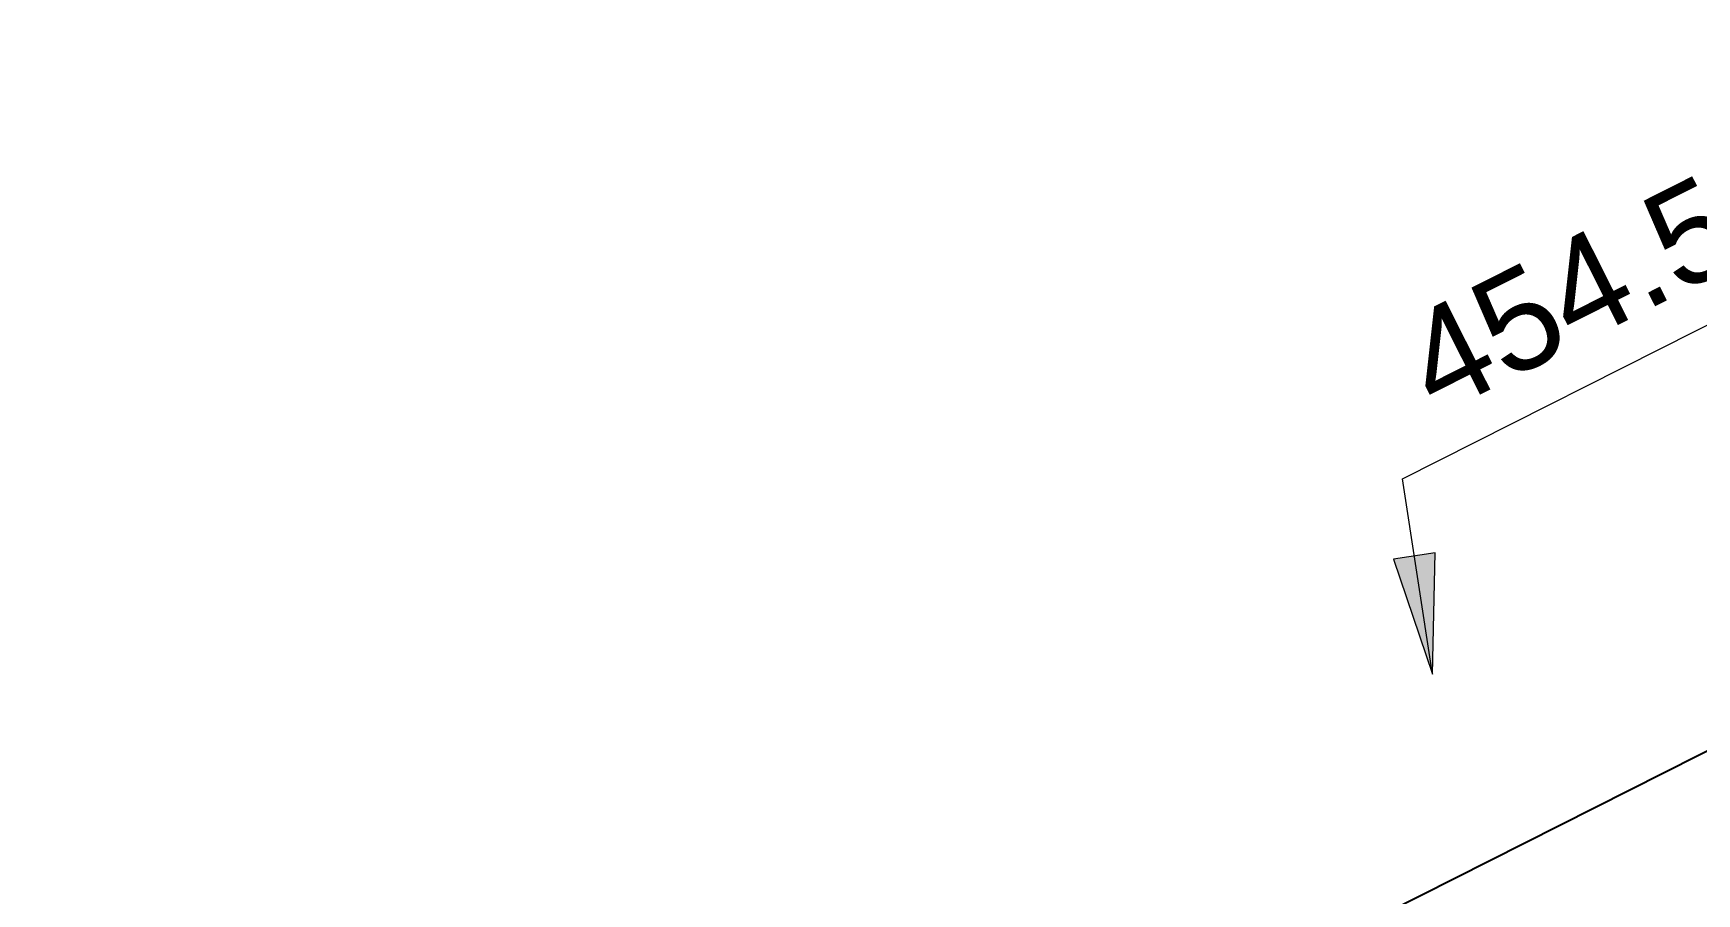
# Model space of a CAD drawing. Header units: metres. Extents: x 2682525 to 2683550, y 1250555 to 1251328.
# Drawn here: x 2683052.258 to 2683054.351, y 1250859.5 to 1250860.582 of the extents above; entities that cross this region are included whole.
import ezdxf

# ---------------------------------------------------------------- set-up
doc = ezdxf.new("R2010")
doc.units = ezdxf.units.M
doc.header["$PDMODE"] = 2
doc.header["$PDSIZE"] = -2
doc.linetypes.add('Verdeckt 0_75', pattern=[1.5, 0.75, -0.75])
for name, color, linetype, lineweight, true_color in [('2458 A U1_dwg-1', 9, 'Continuous', 18, 0x808080), ('_22_200 Materialien-Beton', 9, 'Continuous', 18, 0x808080), ('_22_300 Bauteile 3D-Wand Aussen', 9, 'Continuous', 18, 0x808080), ('_22_Keine', 9, 'Continuous', 18, 0x808080), ('_25_500 Technik-Kanalisation Schächte', 9, 'Continuous', 18, 0x808080), ('A-DETL-____-MBND-1', 7, 'Continuous', 18, 0xbf6000), ('Bemassung', 9, 'Continuous', 18, 0x808080), ('M-EQPM-____-OTLN-2', 7, 'Continuous', 25, 0x70cf70)]:
    doc.layers.add(name, color=color, linetype=linetype, lineweight=lineweight, true_color=true_color)
for name, color, linetype, lineweight in [('A-____-____-DIMS', 7, 'Continuous', 9), ('A-DETL-____-MBND-2', 7, 'Verdeckt 0_75', 25), ('Bemassung-1', 7, 'Continuous', 18), ('G-____-____-DIMS', 7, 'Continuous', 9), ('G-____-____-TEXT', 7, 'Continuous', 9), ('M-EQPM-____-OTLN-1', 7, 'Continuous', 25)]:
    doc.layers.add(name, color=color, linetype=linetype, lineweight=lineweight)
doc.styles.add('Arial_3', font='arial.ttf', dxfattribs={"height": 125})
doc.styles.add('Arial_31', font='arial.ttf', dxfattribs={"width": 0.9, "height": 200})
doc.styles.add('ISOCP_2', font='isocp___.ttf', dxfattribs={"height": 125.8608217592593})
doc.dimstyles.new('2_0_mm_-_Arial', dxfattribs={"dimscale": 304.8, "dimtxt": 204.051879991394, "dimasz": 0.2460629921259842, "dimexe": 0.3280839895013123, "dimexo": 0.3280840109072179, "dimgap": 0.08202099737532807, "dimtad": 1, "dimdec": 1, "dimlfac": 0.001, "dimrnd": 0.09999999999999999, "dimzin": 0, "dimdsep": 46, "dimtxsty": 'Arial_31', "dimblk1": 'OBLIQUE', "dimblk2": 'OBLIQUE', "dimsah": 1, "dimcen": 0.09, "dimdle": 0.3280839895013123, "dimazin": 0, "dimtfac": 1, "dimtdec": 4, "dimtix": 1, "dimtmove": 0, "dimatfit": 3, "dimfxl": 1, "dimtvp": 1, "dimtfill": 1, "dimtolj": 1, "dimtzin": 0, "dimarcsym": 2})
doc.dimstyles.new('2_0_mm_-_Arial_1', dxfattribs={"dimscale": 304.8, "dimtxt": 204.051879991394, "dimasz": 0.2460629921259842, "dimexe": 0.3280839895013123, "dimexo": 0.3280840109072179, "dimgap": 0.08202099737532807, "dimtad": 1, "dimdec": 1, "dimlfac": 0.001, "dimrnd": 0.09999999999999999, "dimzin": 0, "dimdsep": 46, "dimtxsty": 'Arial_31', "dimblk1": 'OBLIQUE', "dimblk2": 'OBLIQUE', "dimsah": 1, "dimcen": 0.09, "dimdle": 0.3280839895013123, "dimazin": 0, "dimtfac": 1, "dimtdec": 4, "dimtix": 1, "dimtmove": 2, "dimatfit": 3, "dimfxl": 1, "dimtvp": 1, "dimtfill": 1, "dimtolj": 1, "dimtzin": 0, "dimarcsym": 2})
pattern_1 = [(18.233, (0, 0), (18.77292067800844, -56.98752011815572), []), (288.233, (0, 0), (63.31313485127099, 20.85671487326738), [])]

# ---------------------------------------------------------------- blocks, each defined once
blk = doc.blocks.new('2458 A U1_dwg-9041719-U01 Bodenplatte')
at = {"layer": '_22_200 Materialien-Beton'}
h = blk.add_hatch(dxfattribs=at)
h.set_pattern_fill('FP_1', color=256, style=0, pattern_type=2)
h.set_pattern_definition(pattern_1)
h.paths.add_polyline_path([(-117274.2550667951, -20648.61881225029), (-111054.2550667031, -20648.61881212191), (-110804.2550666996, -20348.61881215004), (-117524.2550667249, -20348.6188124232)])
h = blk.add_hatch(dxfattribs=at)
h.set_pattern_fill('FP_1', color=256, style=0, pattern_type=2)
h.set_pattern_definition(pattern_1)
h.paths.add_polyline_path([(-117274.2550667951, -20648.61881225029), (-111054.2550667266, -20648.61881215003), (-110804.2550666878, -20348.61881214601), (-117524.2550668656, -20348.61881225431)])
at = {"layer": '_22_200 Materialien-Beton', "flags": 128}
blk.add_lwpolyline([(-117274.2550666054, -13749.10388706023), (-112374.1562655252, -13749.10388706023), (-117274.255066724, -13749.10388706023), (-117274.255066724, -20348.61881225026), (-111244.2550666882, -20348.61881225026), (-117274.2550666159, -20348.61881225026)], close=True, dxfattribs=at)
for points in [[(-111054.2550667023, -21598.25867720168), (-111054.2550667023, -20648.61881215005), (-111244.2550667265, -20648.61881215005), (-117274.2550668607, -20648.61881215005), (-117274.2550668607, -21748.83377174422)], [(-117274.2550667951, -21748.83377174422), (-117274.2550667951, -20648.61881225028), (-111244.2550667265, -20648.61881225028), (-111054.2550667265, -20648.61881225028), (-111054.2550667265, -21598.25867722595)]]:
    blk.add_lwpolyline(points, dxfattribs=at)
at = {"layer": '_22_300 Bauteile 3D-Wand Aussen', "flags": 128}
blk.add_lwpolyline([(-117274.255066616, -20348.61881225026), (-114574.255066747, -20348.61881225026), (-117274.2550666159, -20348.61881225026), (-117274.2550666159, -18529.10388708291)], close=True, dxfattribs=at)
for points in [[(-117274.2550667951, -21748.83377174422), (-117274.2550667951, -20648.6188122503), (-111244.2550667266, -20648.6188122503), (-111244.2550667266, -21749.90471583801)], [(-111244.2550667266, -21749.90471583801), (-111244.2550667266, -20648.61881215309), (-117274.2550668607, -20648.61881215309)]]:
    blk.add_lwpolyline(points, dxfattribs=at)
at = {"layer": '_22_Keine', "flags": 128}
for points in [[(-116274.2531795878, -21058.61881385888), (-117274.2550666054, -21058.61881385888), (-117274.2550666054, -20658.61881385882), (-116274.2531795877, -20658.61881385882)], [(-116274.2531795878, -21058.61881385888), (-117274.2550666054, -21058.61881385888), (-117274.2550666054, -20658.61881385882), (-116274.2531795877, -20658.61881385882)], [(-116274.2531795878, -21458.61881385888), (-117274.2550666054, -21458.61881385888), (-117274.2550666054, -21058.6188138588), (-116274.2531795878, -21058.6188138588)], [(-116274.2531795878, -21458.61881385888), (-117274.2550666054, -21458.61881385888), (-117274.2550666054, -21058.6188138588), (-116274.2531795878, -21058.6188138588)]]:
    blk.add_lwpolyline(points, close=True, dxfattribs=at)
for points in [[(-116274.253179588, -21748.8727509383), (-116274.253179588, -20658.6188138589), (-114274.2531795879, -20658.6188138589), (-114274.2531795879, -21749.79745743291)], [(-116274.253179588, -21748.8727509383), (-116274.253179588, -20658.6188138589), (-114274.2531795879, -20658.6188138589), (-114274.2531795879, -21749.79745743291)], [(-117274.2550666055, -21748.83377174422), (-117274.2550666055, -21458.61881385885), (-116274.2531795879, -21458.61881385885), (-116274.2531795879, -21748.8727509383)], [(-117274.2550666055, -21748.83377174422), (-117274.2550666055, -21458.61881385885), (-116274.2531795879, -21458.61881385885), (-116274.2531795879, -21748.8727509383)]]:
    blk.add_lwpolyline(points, dxfattribs=at)
at = {"layer": '_25_500 Technik-Kanalisation Schächte'}
for centre, radius, start, end in [((-115793.4261918734, -21186.67464338737), 450.0000000000146, 0, 223.9482932779926), ((-115793.4261918734, -21186.67464338737), 400.0000000000146, 0, 224.1538341095671), ((-115943.4260526719, -21186.67807401798), 300.0000000000146, 0, 244.9378671723399), ((-115943.4260526719, -21186.67807401798), 300.0000000000173, 321.9046620189941, 0), ((-115793.4261918734, -21186.67464338737), 400.0000000000075, 315.5494524600276, 359.9999999999991), ((-115793.4261918734, -21186.67464338737), 450.0000000000138, 315.6974277113126, 359.9999999999992)]:
    blk.add_arc(centre, radius, start, end, dxfattribs=at)
at = {"layer": 'Bemassung', "flags": 128}
for points in [[(-114758.7881500047, -21749.79745743291), (-114758.7881500047, -20760.86002316419)], [(-114563.7374885958, -21128.34140742049), (-114451.4962776583, -21128.34140742049), (-117162.0138556679, -21128.34140742049), (-117049.7726447304, -21128.34140742049), (-117162.0138556679, -21128.34140742049), (-114451.4962776583, -21128.34140742049)]]:
    blk.add_lwpolyline(points, close=True, dxfattribs=at)
at = {"layer": 'Bemassung-1', "char_height": 125.8608217592593, "attachment_point": 1, "line_spacing_factor": 1.478621465017729, "style": 'ISOCP_2'}
for s, insert, width in [('5', (-115599.5860925218, -20839.79029149986), 118.4236817761332), ('5', (-115599.5860925218, -20839.79029149986), 118.4236817761332), ('2.93', (-115971.3093227186, -20986.32824826242), 406.0240518038852), ('2.93', (-115971.3093227186, -20986.32824826242), 406.0240518038852)]:
    blk.add_mtext(s, dxfattribs=dict(at, insert=insert, width=width))
blk = doc.blocks.new('Kanalisation Einsteigschacht - Kanalisation Einsteigschacht-8945032-U01 Bodenplatte')
at = {"layer": 'M-EQPM-____-OTLN-2'}
for points in [[(37.16070546268423, 448.4630218530257), (-37.16070546241351, 448.4630218530257), (-110.4684692132251, 436.2301196727242), (-180.7629410937029, 412.0979969947963), (-246.1266711549581, 376.72491521816), (-304.7767072314493, 331.0757598029305), (-355.1132292282442, 276.3957207103732), (-395.7631880427871, 214.1763268667046), (-425.6177587651545, 146.1147611421277), (-443.8625865310913, 74.067565626357), (-449.9999999998674, 2.165734258596785e-11), (-149.9999999998533, 2.598881110316143e-11), (-144.2355841208229, 58.52709660486322), (-127.1638597532399, 114.8050297095498), (-99.44088369061741, 166.6710699059074), (-62.13203435581752, 212.1320343559892), (-16.20296026269144, 249.691093507843), (35.19497029061966, 277.1638597534072), (91.47290339530842, 294.2355841209902), (150.0000000001457, 300.0000000000227), (208.5270966049872, 294.2355841209902), (264.8050297096717, 277.1638597534072), (316.671069906027, 249.4408836907847), (362.132034356111, 212.1320343559848), (399.4408836909109, 166.671069905903), (427.1638597535312, 114.8050297095455), (444.2355841211163, 58.52709660486322), (450.0000000001381, 1.732587406877428e-11), (443.8625865313577, 74.06756562634833), (425.6177587654165, 146.1147611421234), (395.7631880430513, 214.1763268667046), (355.1132292285106, 276.3957207103688), (304.7767072317179, 331.0757598029305), (246.1266711552266, 376.7249152181557), (180.7629410939714, 412.0979969947963), (110.4684692134936, 436.2301196727199), (73.81458733808893, 442.3465707628728)], [(-62.49999999986235, 450.0000000000276), (-62.25617072272076, 444.2753293632902), (-37.16070546241351, 448.4630218530257), (37.16070546268423, 448.4630218530257), (62.50000000013956, 444.2346414532577), (62.50000000013956, 450.0000000000233), (60.32972704125189, 449.6745791384617), (35.19497029061966, 448.9782142254371), (-0.2909755590687326, 448.7510159250563), (-54.12658773638874, 449.3751249625415), (-60.37036414292904, 449.6765408799191)], [(150.0000000001457, 300.0000000000227), (91.47290339530842, 294.2355841209902), (35.19497029061966, 277.1638597534072), (-16.67106990573354, 249.4408836907891), (-62.13203435581752, 212.1320343559892), (-99.44088369061741, 166.6710699059074), (-127.1638597532399, 114.8050297095498), (-144.2355841208229, 58.52709660486322), (-149.9999999998533, 2.165734258596785e-11), (-144.2355841208229, -58.52709660481558), (-127.1638597532399, -114.8050297095022), (-99.44088369061957, -166.6710699058554), (-62.13203435581969, -212.1320343559372), (-16.20296026268927, -249.691093507791), (35.1949702906175, -277.1638597533639), (91.47290339530626, -294.2355841209469), (150.0000000001457, -299.9999999999794), (208.527096604985, -294.2355841209469), (264.8050297096695, -277.1638597533682), (316.6710699060249, -249.4408836907414), (362.1320343561088, -212.1320343559415), (399.4408836909087, -166.6710699058597), (427.1638597535312, -114.8050297095065), (444.2355841211163, -58.52709660481991), (450.0000000001468, 1.732587406877428e-11), (444.2355841211163, 58.52709660485456), (427.1638597535312, 114.8050297095455), (399.4408836909109, 166.671069905903), (362.132034356111, 212.1320343559848), (316.671069906027, 249.4408836907847), (264.8050297096717, 277.1638597534072), (208.5270966049872, 294.2355841209902)], [(-449.9999999998674, 2.165734258596785e-11), (-443.8625865310934, -74.06756562630935), (-425.6177587651545, -146.1147611420888), (-395.7631880427892, -214.1763268666612), (-355.1132292282464, -276.3957207103298), (-304.7767072314515, -331.0757598028872), (-246.1266711549603, -376.7249152181211), (-180.762941093705, -412.0979969947574), (-110.4684692132273, -436.2301196726766), (-37.16070546241784, -448.463021852978), (37.16070546267989, -448.463021852978), (110.4684692134893, -436.2301196726809), (180.7629410939671, -412.0979969947574), (246.1266711552245, -376.7249152181167), (304.7767072317157, -331.0757598028872), (355.1132292285084, -276.3957207103342), (395.7631880430513, -214.1763268666612), (425.6177587654165, -146.1147611420888), (443.8625865313577, -74.06756562630935), (450.0000000000948, -5.284391590976156e-10), (444.2355841211163, -58.52709660481991), (427.1638597535312, -114.8050297095065), (399.4408836909087, -166.6710699058597), (362.1320343561088, -212.1320343559415), (316.6710699060249, -249.4408836907414), (264.8050297096695, -277.1638597533682), (208.527096604985, -294.2355841209469), (150.0000000001457, -299.9999999999794), (91.47290339530626, -294.2355841209469), (35.1949702906175, -277.1638597533639), (-16.67106990573571, -249.4408836907371), (-62.13203435581969, -212.1320343559372), (-99.44088369061957, -166.6710699058554), (-127.1638597532399, -114.8050297095022), (-144.2355841208229, -58.52709660481558), (-149.9999999998533, 2.165734258596785e-11), (-409.8534203994382, 2.165734258596785e-11)]]:
    blk.add_hatch(color=256, dxfattribs=at).paths.add_polyline_path(points)
h = blk.add_hatch(color=256, dxfattribs=at)
h.paths.add_polyline_path([(-444.8211023466937, 62.50000000001612), (-449.9999999998652, 62.50000000001612), (-449.9999999998652, 1.299440555158071e-11), (-444.8393161194693, 62.28019245125648)])
h.paths.add_polyline_path([(-449.9999999998652, 1.299440555158071e-11), (-449.9999999998652, -62.49999999998579), (-444.8393161194693, -62.28019245122616), (-448.6945978072571, -15.75386163268551)])
h = blk.add_hatch(color=256, dxfattribs=at)
h.paths.add_polyline_path([(449.6765408791178, 62.50000000001612), (444.8393161197335, 62.28019245126082), (448.7928341263017, 16.1761903189285), (449.6765408791178, 60.37036414308714), (450.0000000001359, 62.50000000001612)])
h.paths.add_polyline_path([(448.788731717422, -14.61783428429322), (444.8211023469623, -62.49999999998146), (450.0000000001359, -62.49999999998146), (449.5875578441486, -58.52709660481991), (449.033525477545, -38.7998423990847), (448.7918051260317, -15.78531051437168)])
at = {"layer": 'M-EQPM-____-OTLN-1'}
for p, q in [((-3.780591343858636e-12, 550.0000000000017), (-2.893285611094143e-12, 6.767919558114955e-14)), ((-62.49999999986235, 450.0000000000276), (-62.49999999986235, 400.0000000000217)), ((62.49999999999422, 450.0000000000002), (-62.50000000000579, 450.0000000000001)), ((62.49999999999422, 450.0000000000001), (-62.50000000000579, 449.9999999999999)), ((62.50000000013956, 400.0000000000217), (62.50000000013956, 450.0000000000233)), ((-62.50000000000571, 400), (62.49999999999429, 400.0000000000002)), ((-62.50000000000571, 399.9999999999999), (62.49999999999429, 400.0000000000001)), ((-470.0000000000115, 1.551003423826614e-12), (-366.076951545879, 60.00000000000146)), ((-399.9999999998657, 62.50000000001612), (-449.9999999998652, 62.50000000001612)), ((-450.0000000000089, 62.49999999999535), (-450.0000000000089, -62.50000000000465)), ((-450.0000000000089, 62.49999999999535), (-450.0000000000089, -62.50000000000465)), ((-400.0000000000089, -62.50000000000465), (-400.0000000000089, 62.49999999999535)), ((-400.0000000000089, -62.50000000000465), (-400.0000000000089, 62.49999999999535)), ((450.0000000001359, 62.50000000001612), (400.0000000001365, 62.50000000001612)), ((399.999999999991, 62.49999999999902), (399.999999999991, -62.50000000000099)), ((399.9999999999914, 62.49999999999902), (399.9999999999914, -62.50000000000099)), ((449.999999999991, -62.50000000000083), (449.999999999991, 62.49999999999918)), ((449.9999999999914, -62.50000000000083), (449.9999999999914, 62.49999999999918)), ((-5.804683013319242e-12, 4.906413850279648e-16), (-550.0000000000116, 1.777099031875864e-12)), ((-470.0000000000117, 1.544975010826939e-12), (-366.0769515458793, -59.99999999999909)), ((-2.876365812198856e-12, 0), (549.9999999999961, 1.675060090633448e-12)), ((-449.9999999998652, -62.49999999998579), (-399.9999999998657, -62.49999999998579)), ((400.0000000001365, -62.49999999998146), (450.0000000001359, -62.49999999998146))]:
    blk.add_line(p, q, dxfattribs=at)
for centre, radius, start, end in [((-1.154111214419074e-11, -4.122845741047796e-15), 449.9999999999997, 2.226388277024462e-13, 180), ((-1.154111214419074e-11, -4.122845741047796e-15), 450.0000000000004, 359.9999999999996, 179.9999999999998), ((-1.154111214419074e-11, -4.122845741047796e-15), 449.9999999999998, 4.071109992273301e-13, 180.0000000000002), ((-1.153763684025149e-11, -1.268535520408481e-14), 399.9999999999998, 7.633331235512441e-13, 180.0000000000002), ((-1.153763684025149e-11, -1.268535520408481e-14), 400.0000000000003, 3.116943587834246e-13, 179.9999999999998), ((150.0000000000017, 0), 300.0000000000002, 359.9999999999994, 179.9999999999996), ((-1.154111214419074e-11, -4.122845741047796e-15), 449.9999999999997, 180.0000000000004, 2.544443745170813e-13), ((-1.154111214419074e-11, -4.122845741047796e-15), 450.0000000000004, 179.9999999999998, 359.9999999999989), ((-1.153763684025149e-11, -1.268535520408481e-14), 399.9999999999997, 180.0000000000002, 5.088887490341627e-14), ((-1.153763684025149e-11, -1.268535520408481e-14), 400.0000000000003, 179.9999999999998, 359.9999999999992), ((150.0000000000017, 0), 300.0000000000003, 179.9999999999999, 359.9999999999994), ((-1.154111214419074e-11, -4.122845741047796e-15), 449.9999999999997, 180.0000000000002, 359.9999999999994)]:
    blk.add_arc(centre, radius, start, end, dxfattribs=at)
blk = doc.blocks.new('_Oblique')
at = {"color": 0, "linetype": 'ByBlock', "lineweight": -2}
blk.add_line((-0.5, -0.5), (0.5, 0.5), dxfattribs=at)
blk = doc.blocks.new('*D1807')
at = {"layer": 'A-____-____-DIMS', "color": 0, "lineweight": -2, "transparency": 16777216}
for p, q in [((2683068.897622096, 1250867.009540824), (2683135.861756529, 1250900.785341326)), ((2683053.688199543, 1250859.338114525), (2683068.897622096, 1250867.009540824)), ((2683053.688199543, 1250859.338114525), (2682986.72406511, 1250825.562314023)), ((2683113.74310552, 1250778.098576879), (2683113.932022766, 1250777.724028246)), ((2683098.698719751, 1250770.099947516), (2683098.722600213, 1250770.052601948))]:
    blk.add_line(p, q, dxfattribs=at)
at = {"layer": 'A-____-____-DIMS', "color": 0, "lineweight": -2, "transparency": 16777216, "xscale": 74.99999999999999, "yscale": 74.99999999999999, "zscale": 74.99999999999999}
for p, rotation in [((2683068.897622096, 1250867.009540824), 206.7657572042305), ((2683053.688199543, 1250859.338114525), 26.76575720423048)]:
    blk.add_blockref('_Oblique', p, dxfattribs=dict(at, rotation=rotation))
at = {"layer": 'A-____-____-DIMS', "color": 0, "transparency": 16777216, "insert": (2683004.047613651, 1250976.668747653), "char_height": 200, "width": 911.641014607705, "attachment_point": 5, "rotation": 26.76575720423047, "style": 'Arial_31', "bg_fill": 3, "box_fill_scale": 1.1, "bg_fill_color": 256, "bg_fill_true_color": 13158600, "bg_fill_transparency": 0}
blk.add_mtext('\\A1;0.0', dxfattribs=at)
at = {"layer": 'Defpoints', "color": 0, "transparency": 16777216}
for p in [(2683068.708701911, 1250867.384095282), (2683068.897622096, 1250867.009540824), (2683053.664316143, 1250859.385465919)]:
    blk.add_point(p, dxfattribs=at)
blk = doc.blocks.new('*D1808')
at = {"layer": 'A-____-____-DIMS', "color": 0, "lineweight": -2, "transparency": 16777216}
for p, q in [((2683101.306229421, 1250883.356000871), (2683168.270363854, 1250917.131801374)), ((2683068.897622741, 1250867.009539544), (2683001.933488308, 1250833.233739042)), ((2683146.196746825, 1250794.355752247), (2683146.340630091, 1250794.070488293)), ((2683113.74310552, 1250778.098576879), (2683113.932023411, 1250777.724026967))]:
    blk.add_line(p, q, dxfattribs=at)
at = {"layer": 'A-____-____-DIMS', "color": 0, "transparency": 16777216, "insert": (2682617.72699169, 1250788.948338999), "char_height": 200, "width": 911.641014607705, "attachment_point": 1, "rotation": 26.76575720423047, "line_spacing_factor": 0.9417779076525878, "style": 'Arial_31', "bg_fill": 3, "box_fill_scale": 1.1, "bg_fill_color": 256, "bg_fill_true_color": 13158600, "bg_fill_transparency": 0}
blk.add_mtext('\\A1;0.0', dxfattribs=at)
at = {"layer": 'A-____-____-DIMS', "color": 0, "lineweight": -2, "transparency": 16777216}
blk.add_line((2683068.897622741, 1250867.009539544), (2683101.306229421, 1250883.356000871), dxfattribs=at)
at = {"layer": 'Defpoints', "color": 0, "transparency": 16777216}
for p in [(2683101.162343216, 1250883.641270651), (2683101.306229421, 1250883.356000871), (2683068.708701911, 1250867.384095282)]:
    blk.add_point(p, dxfattribs=at)
at = {"layer": 'A-____-____-DIMS', "color": 0, "lineweight": -2, "transparency": 16777216, "xscale": 74.99999999999999, "yscale": 74.99999999999999, "zscale": 74.99999999999999}
for p, rotation in [((2683101.306229421, 1250883.356000871), 206.7657572042305), ((2683068.897622741, 1250867.009539544), 26.76575720423048)]:
    blk.add_blockref('_Oblique', p, dxfattribs=dict(at, rotation=rotation))
blk = doc.blocks.new('*D1809')
at = {"layer": 'A-____-____-DIMS', "color": 0, "lineweight": -2, "transparency": 16777216}
for p, q in [((2683132.910514814, 1250899.296771893), (2683199.874649247, 1250933.072572396)), ((2683101.30623005, 1250883.355999624), (2683132.910514814, 1250899.296771893)), ((2683101.30623005, 1250883.355999624), (2683034.342095617, 1250849.580199121)), ((2683177.801724807, 1250810.295150137), (2683177.944915484, 1250810.011259315)), ((2683146.196746825, 1250794.355752247), (2683146.34063072, 1250794.070487046))]:
    blk.add_line(p, q, dxfattribs=at)
at = {"layer": 'A-____-____-DIMS', "color": 0, "lineweight": -2, "transparency": 16777216, "xscale": 74.99999999999999, "yscale": 74.99999999999999, "zscale": 74.99999999999999}
for p, rotation in [((2683132.910514814, 1250899.296771893), 206.7657572042305), ((2683101.30623005, 1250883.355999624), 26.76575720423048)]:
    blk.add_blockref('_Oblique', p, dxfattribs=dict(at, rotation=rotation))
at = {"layer": 'A-____-____-DIMS', "color": 0, "transparency": 16777216, "insert": (2683059.863075263, 1251004.821305737), "char_height": 200, "width": 911.641014607705, "attachment_point": 5, "rotation": 26.76575720423047, "style": 'Arial_31', "bg_fill": 3, "box_fill_scale": 1.1, "bg_fill_color": 256, "bg_fill_true_color": 13158600, "bg_fill_transparency": 0}
blk.add_mtext('\\A1;0.0', dxfattribs=at)
at = {"layer": 'Defpoints', "color": 0, "transparency": 16777216}
for p in [(2683132.767321199, 1250899.58066854), (2683132.910514814, 1250899.296771893), (2683101.162343216, 1250883.641270651)]:
    blk.add_point(p, dxfattribs=at)

msp = doc.modelspace()

# ---------------------------------------------------------------- hatches: boundary and pattern name
at = {"layer": 'A-DETL-____-MBND-1'}
for points in [[(2683053.98318175, 1250859.758128075), (2683057.641484668, 1250861.603905402), (2683057.616658459, 1250861.651713947), (2683057.612456419, 1250861.658684935), (2683053.953919407, 1250859.813368704), (2683053.955167277, 1250859.811612916), (2683053.965008359, 1250859.793496916), (2683053.975858879, 1250859.772551893)], [(2683057.185097233, 1250861.30313047), (2683057.668727967, 1250861.547143551), (2683057.666767794, 1250861.552070245), (2683057.658379624, 1250861.569827001), (2683057.641718763, 1250861.603444306), (2683053.98318175, 1250859.758128075), (2683054.00699941, 1250859.709519465), (2683054.010212403, 1250859.701761812), (2683055.40342568, 1250860.40447961)], [(2683054.010212403, 1250859.701761812), (2683054.009542136, 1250859.703808936), (2683054.002757506, 1250859.718504235), (2683053.98318175, 1250859.758128075), (2683053.958248245, 1250859.806173869), (2683053.953919407, 1250859.813368704), (2683053.954589673, 1250859.81132158), (2683053.96330892, 1250859.792639741), (2683053.980950059, 1250859.757002441), (2683054.005883564, 1250859.708956647), (2683054.008964532, 1250859.7035176)]]:
    msp.add_hatch(color=256, dxfattribs=at).paths.add_polyline_path(points)
at = {"layer": 'G-____-____-TEXT'}
msp.add_hatch(color=256, dxfattribs=at).paths.add_polyline_path([(2683053.576565266, 1250859.555526257), (2683053.564047001, 1250859.707324957), (2683053.512883732, 1250859.693888876)])

# ---------------------------------------------------------------- linework, layer by layer
at = {"layer": 'A-DETL-____-MBND-2'}
for p, q in [((2683057.612456419, 1250861.658684935), (2683053.953919407, 1250859.813368704)), ((2683053.982065905, 1250859.757565258), (2683057.640602917, 1250861.602881489)), ((2683053.982065905, 1250859.757565258), (2683057.640602917, 1250861.602881489)), ((2683054.010212403, 1250859.701761812), (2683057.668749416, 1250861.547078042))]:
    msp.add_line(p, q, dxfattribs=at)
for major_axis, ratio, start_param, end_param in [((-0.02814649821669058, 0.05580344647185672), 0.01999600119958748, 1.554312234475219e-15, 1.570796326794898), ((-0.02814649821669058, 0.05580344647185672), 0.01999600119982031, 4.712388980384685, 6.283185307179588), ((-0.02814649821669223, 0.05580344647185997), 0.01999600119958632, 1.570796326794898, 3.141592653589789), ((-0.02814649821669223, 0.05580344647185997), 0.01999600119981915, 3.141592653589789, 4.712388980384685)]:
    msp.add_ellipse((2683053.982065905, 1250859.757565258), major_axis=major_axis, ratio=ratio, start_param=start_param, end_param=end_param, dxfattribs=at)
at = {"layer": 'G-____-____-TEXT'}
for p, q in [((2683053.576565266, 1250859.555526257), (2683053.138023947, 1250861.225448356)), ((2683053.564047001, 1250859.707324957), (2683053.512883732, 1250859.693888876)), ((2683053.512883732, 1250859.693888876), (2683053.576565266, 1250859.555526257)), ((2683053.576565266, 1250859.555526257), (2683053.564047001, 1250859.707324957))]:
    msp.add_line(p, q, dxfattribs=at)

# ---------------------------------------------------------------- block references
at = {"layer": '2458 A U1_dwg-1', "xscale": 0.001, "yscale": 0.001, "zscale": 0.001, "rotation": 26.76575494316579}
msp.add_blockref('2458 A U1_dwg-9041719-U01 Bodenplatte', (2683147.144467305, 1250931.177239274), dxfattribs=at)
at = {"layer": 'M-EQPM-____-OTLN-1', "xscale": 0.001, "yscale": 0.001, "zscale": 0.001, "rotation": 206.7657549431658}
msp.add_blockref('Kanalisation Einsteigschacht - Kanalisation Einsteigschacht-8945032-U01 Bodenplatte', (2683053.578706742, 1250859.555195722), dxfattribs=at)

# ---------------------------------------------------------------- next in the draw order: texts
at = {"layer": 'G-____-____-DIMS', "char_height": 0.125, "width": 1.334488368200837, "attachment_point": 1, "rotation": 26.765754943165796, "line_spacing_factor": 0.9417779076525877, "style": 'Arial_3', "bg_fill": 3, "box_fill_scale": 1.25, "bg_fill_color": 256, "bg_fill_true_color": 13158600, "bg_fill_transparency": 0}
for insert in [(2683054.0435979, 1250859.230636371), (2683051.748982245, 1250859.1113597)]:
    msp.add_mtext('454.64 m.ü.M.', dxfattribs=dict(at, insert=insert))

# ---------------------------------------------------------------- next in the draw order: linework, layer by layer
at = {"layer": 'G-____-____-DIMS'}
msp.add_line((2683051.239424256, 1250858.980216916), (2683052.385403997, 1250859.558233486), dxfattribs=at)

# ---------------------------------------------------------------- next in the draw order: texts
at = {"layer": 'G-____-____-TEXT', "insert": (2683054.038076316, 1250859.661168816), "char_height": 0.125, "width": 0.1402953125, "attachment_point": 1, "rotation": 26.765754943165796, "style": 'Arial_3', "bg_fill": 3, "box_fill_scale": 1.25, "bg_fill_color": 256, "bg_fill_true_color": 13158600, "bg_fill_transparency": 0}
msp.add_mtext('A', dxfattribs=at)

# ---------------------------------------------------------------- next in the draw order: texts
at = {"layer": 'G-____-____-DIMS', "insert": (2683051.274120983, 1250859.194462512), "char_height": 0.125, "width": 1.334488368200837, "attachment_point": 1, "rotation": 26.765754943165796, "line_spacing_factor": 0.9417779076525877, "style": 'Arial_3', "bg_fill": 3, "box_fill_scale": 1.25, "bg_fill_color": 256, "bg_fill_true_color": 13158600, "bg_fill_transparency": 0}
msp.add_mtext('454.99 m.ü.M.', dxfattribs=at)

# ---------------------------------------------------------------- next in the draw order: dimensions: what is measured, and where the dimension line sits
at = {"layer": 'A-____-____-DIMS'}
dim = msp.add_linear_dim(base=(2683068.897622096, 1250867.009540824), p1=(2683053.664316142, 1250859.385465919), p2=(2683068.708701911, 1250867.384095282), angle=26.76575720423047, dimstyle='2_0_mm_-_Arial', override={"dimpost": '<>', "dimfxl": 17038.5332360565}, dxfattribs=at)
dim.commit()
dim.dimension.update_dxf_attribs({"geometry": '*D1807', "text_midpoint": (2683004.047613651, 1250976.668747653)})

# ---------------------------------------------------------------- next in the draw order: dimensions: what is measured, and where the dimension line sits
dim = msp.add_linear_dim(base=(2683101.306229421, 1250883.356000871), p1=(2683068.708701911, 1250867.384095282), p2=(2683101.162343216, 1250883.641270651), angle=26.76575720423047, dimstyle='2_0_mm_-_Arial_1', override={"dimpost": '<>', "dimfxl": 36297.85923366722}, dxfattribs=at)
dim.commit()
dim.dimension.update_dxf_attribs({"geometry": '*D1808', "text_midpoint": (2683084.754535631, 1250875.177022492), "dimtype": 160})

# ---------------------------------------------------------------- next in the draw order: dimensions: what is measured, and where the dimension line sits
dim = msp.add_linear_dim(base=(2683132.910514814, 1250899.296771893), p1=(2683101.162343216, 1250883.641270651), p2=(2683132.767321198, 1250899.58066854), angle=26.76575720423047, dimstyle='2_0_mm_-_Arial', override={"dimpost": '<>', "dimfxl": 35396.87893486193}, dxfattribs=at)
dim.commit()
dim.dimension.update_dxf_attribs({"geometry": '*D1809', "text_midpoint": (2683059.863075263, 1251004.821305737)})

# ---------------------------------------------------------------- next in the draw order: hatches: boundary and pattern name
at = {"layer": 'G-____-____-DIMS'}
msp.add_hatch(color=256, dxfattribs=at).paths.add_polyline_path([(2683054.018637376, 1250859.77601141), (2683054.022012629, 1250859.928288), (2683053.969727415, 1250859.920259002)])

# ---------------------------------------------------------------- next in the draw order: linework, layer by layer
for p, q in [((2683053.980945198, 1250860.021464663), (2683055.079315395, 1250860.575467627)), ((2683054.018637376, 1250859.77601141), (2683053.980945198, 1250860.021464663)), ((2683054.022012629, 1250859.928288), (2683053.969727415, 1250859.920259002)), ((2683054.018637376, 1250859.77601141), (2683054.022012629, 1250859.928288)), ((2683053.969727415, 1250859.920259002), (2683054.018637376, 1250859.77601141))]:
    msp.add_line(p, q, dxfattribs=at)

# ---------------------------------------------------------------- next in the draw order: texts
at = {"layer": 'G-____-____-DIMS', "insert": (2683053.968032381, 1250860.211696654), "char_height": 0.125, "width": 1.334488368200837, "attachment_point": 1, "rotation": 26.765754943165796, "line_spacing_factor": 0.9417779076525877, "style": 'Arial_3', "bg_fill": 3, "box_fill_scale": 1.25, "bg_fill_color": 256, "bg_fill_true_color": 13158600, "bg_fill_transparency": 0}
msp.add_mtext('454.59 m.ü.M.', dxfattribs=at)

doc.saveas('drawing.dxf')
